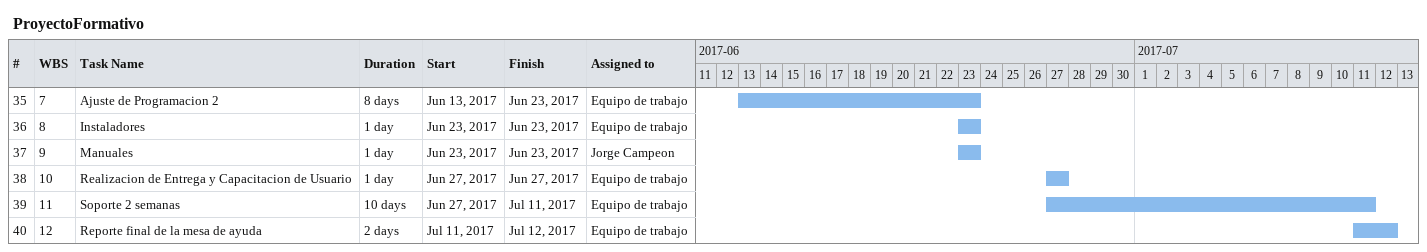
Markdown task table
ProyectoFormativo

| ID | WBS | Task | Duration | Start | Finish | Resources |
|---|---|---|---|---|---|---|
| 35 | 7 | Ajuste de Programacion 2 | 8d | 2017-06-13 | 2017-06-23 | Equipo de trabajo |
| 36 | 8 | Instaladores | 1d | 2017-06-23 | 2017-06-23 | Equipo de trabajo |
| 37 | 9 | Manuales | 1d | 2017-06-23 | 2017-06-23 | Jorge Campeon |
| 38 | 10 | Realizacion de Entrega y Capacitacion de Usuario | 1d | 2017-06-27 | 2017-06-27 | Equipo de trabajo |
| 39 | 11 | Soporte 2 semanas | 10d | 2017-06-27 | 2017-07-11 | Equipo de trabajo |
| 40 | 12 | Reporte final de la mesa de ayuda | 2d | 2017-07-11 | 2017-07-12 | Equipo de trabajo |
